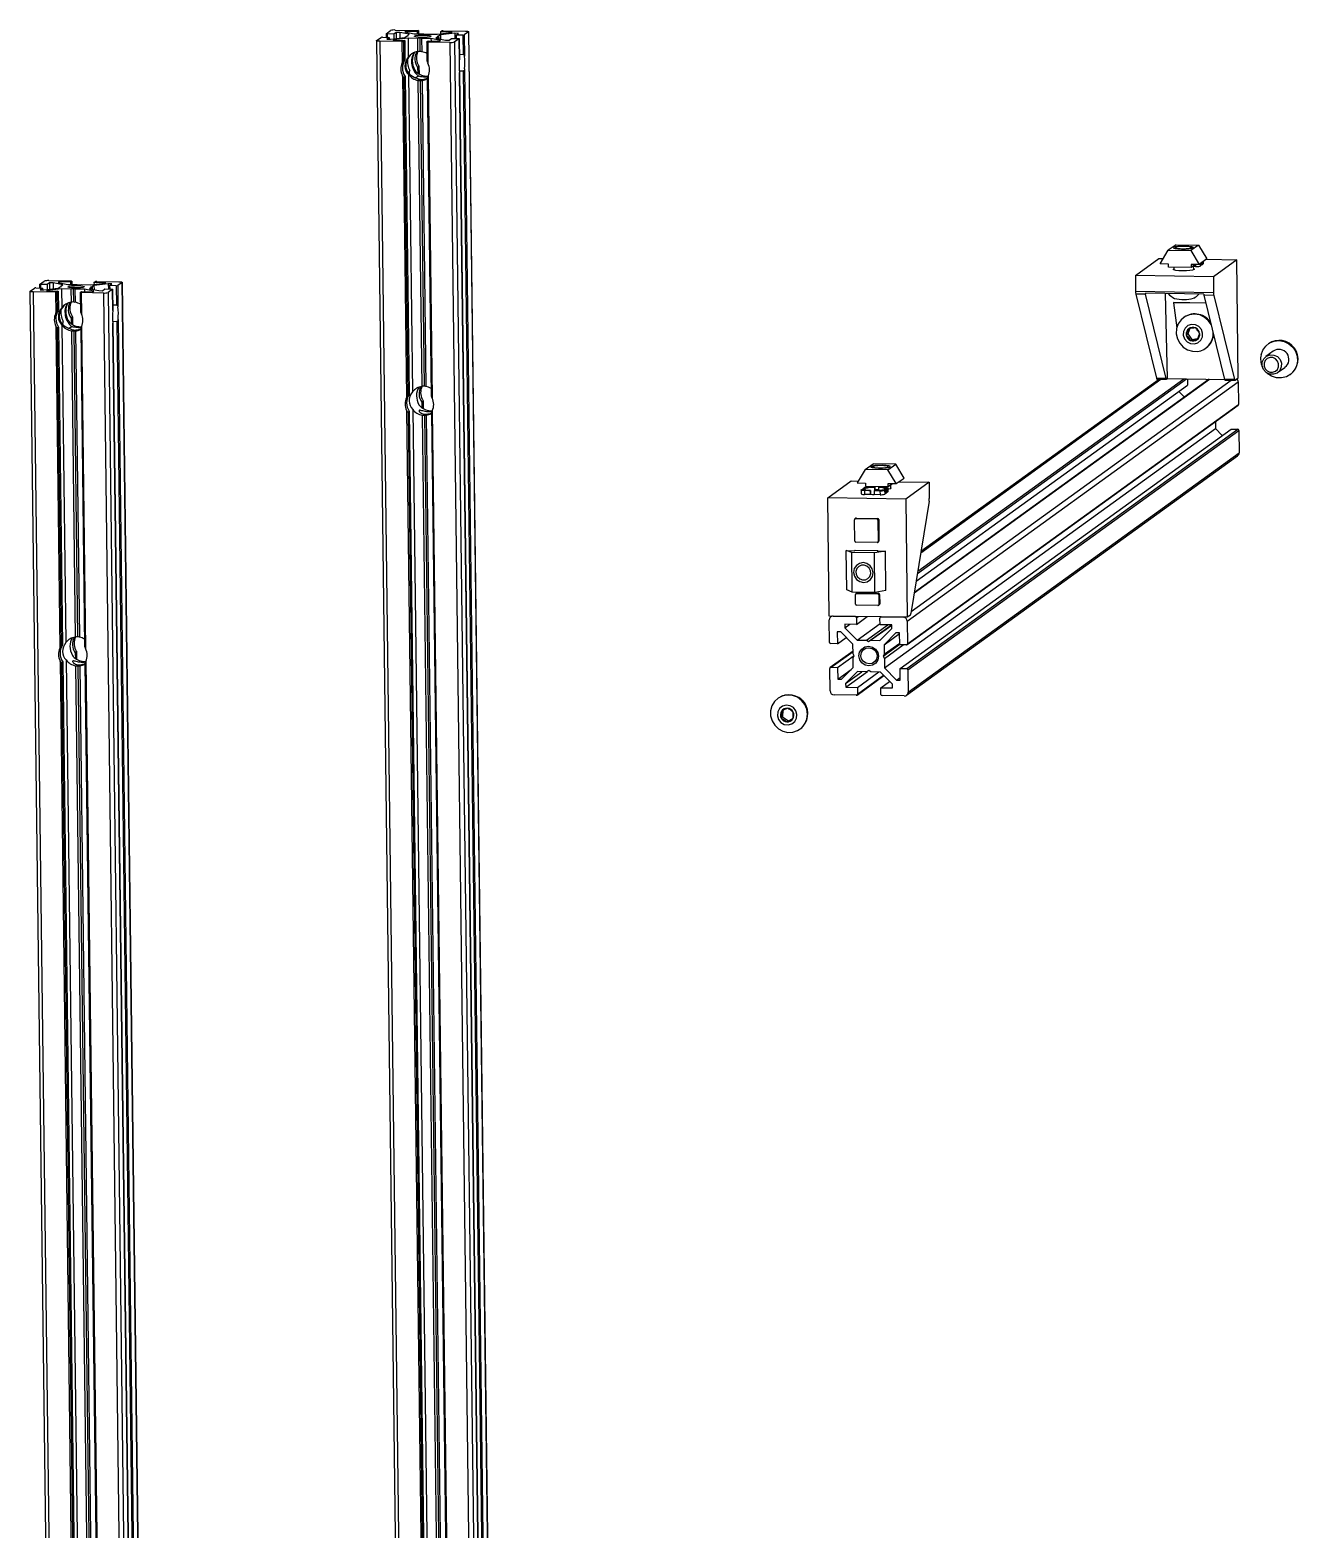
# Model space of a CAD drawing. Header units: millimetres. Extents: x 0 to 279, y 0 to 216.
# Drawn here: x 171.64 to 203.51, y 128.06 to 165.73 of the extents above; entities that cross this region are included whole.
import ezdxf

# ---------------------------------------------------------------- set-up
doc = ezdxf.new("R2010")
doc.units = ezdxf.units.MM

msp = doc.modelspace()

# ---------------------------------------------------------------- linework, layer by layer
at = {"color": 7, "linetype": 'Continuous', "lineweight": 25}
for p, q in [((180.35, 165.456), (181.047, 109.829)), ((180.352, 165.459), (180.463, 165.54)), ((180.989, 165.434), (180.43, 165.443)), ((180.43, 165.443), (181.127, 109.816)), ((180.499, 165.543), (180.665, 165.541)), ((180.592, 165.633), (180.704, 165.714)), ((180.592, 165.632), (180.593, 165.542)), ((180.665, 165.541), (180.607, 165.498)), ((180.607, 165.498), (180.699, 165.497)), ((180.783, 165.626), (180.616, 165.628)), ((180.665, 165.541), (180.666, 165.497)), ((180.699, 165.497), (181.059, 165.535)), ((180.782, 165.48), (180.764, 165.467)), ((180.764, 165.467), (181.058, 165.462)), ((181.142, 165.519), (180.782, 165.48)), ((180.782, 165.48), (180.782, 165.467)), ((180.841, 165.668), (180.783, 165.626)), ((180.783, 165.626), (180.784, 165.506)), ((180.822, 165.726), (181.381, 165.717)), ((180.934, 165.667), (180.841, 165.668)), ((180.841, 165.668), (180.843, 165.512)), ((181.174, 165.619), (180.934, 165.667)), ((180.934, 165.667), (180.935, 165.522)), ((180.989, 165.434), (180.996, 164.902)), ((181.058, 165.462), (181.024, 165.438)), ((181.024, 165.438), (181.03, 164.955)), ((181.077, 165.693), (181.058, 165.68)), ((181.058, 165.68), (181.299, 165.632)), ((181.058, 165.462), (181.064, 164.979)), ((181.059, 165.535), (181.106, 165.57)), ((181.371, 165.689), (181.077, 165.693)), ((181.077, 165.693), (181.077, 165.676)), ((181.106, 165.57), (181.146, 165.576)), ((181.126, 165.584), (181.174, 165.619)), ((181.146, 165.576), (181.126, 165.584)), ((181.126, 165.584), (181.127, 165.573)), ((181.379, 165.515), (181.142, 165.519)), ((181.142, 165.519), (181.148, 165.044)), ((181.299, 165.632), (181.536, 165.628)), ((181.404, 165.713), (181.371, 165.689)), ((181.371, 165.689), (181.372, 165.631)), ((181.436, 165.518), (181.379, 165.515)), ((181.379, 165.515), (181.383, 165.182)), ((181.406, 165.63), (181.405, 165.713)), ((181.481, 165.513), (181.436, 165.518)), ((181.436, 165.518), (181.44, 165.189)), ((181.718, 165.509), (181.481, 165.513)), ((181.481, 165.513), (181.485, 165.18)), ((181.536, 165.628), (181.581, 165.623)), ((181.581, 165.623), (181.638, 165.626)), ((181.612, 165.428), (181.618, 164.944)), ((181.613, 165.429), (181.646, 165.453)), ((182.195, 165.415), (181.636, 165.424)), ((181.636, 165.424), (181.643, 164.891)), ((181.638, 165.626), (181.875, 165.623)), ((181.646, 165.453), (181.94, 165.448)), ((181.959, 165.461), (181.718, 165.509)), ((181.718, 165.509), (181.719, 165.452)), ((181.891, 165.557), (181.843, 165.523)), ((181.843, 165.523), (182.083, 165.475)), ((181.911, 165.572), (181.871, 165.565)), ((181.871, 165.565), (181.891, 165.557)), ((181.875, 165.623), (182.235, 165.661)), ((181.891, 165.557), (181.891, 165.513)), ((181.958, 165.606), (181.911, 165.572)), ((181.911, 165.572), (181.912, 165.509)), ((181.94, 165.448), (181.959, 165.461)), ((182.318, 165.644), (181.958, 165.606)), ((181.958, 165.606), (181.96, 165.499)), ((181.959, 165.679), (181.992, 165.703)), ((182.253, 165.674), (181.959, 165.679)), ((181.959, 165.679), (181.96, 165.632)), ((182.028, 165.707), (182.587, 165.698)), ((182.083, 165.475), (182.175, 165.473)), ((182.175, 165.473), (182.234, 165.516)), ((182.195, 165.415), (182.892, 109.788)), ((182.234, 165.516), (182.401, 165.513)), ((182.235, 165.661), (182.253, 165.674)), ((182.424, 165.508), (182.313, 165.428)), ((182.313, 165.428), (183.01, 109.8)), ((182.41, 165.643), (182.318, 165.644)), ((182.318, 165.644), (182.32, 165.514)), ((182.352, 165.6), (182.41, 165.643)), ((182.518, 165.598), (182.352, 165.6)), ((182.352, 165.6), (182.353, 165.514)), ((182.424, 165.508), (182.431, 164.975)), ((182.432, 164.987), (182.425, 165.509)), ((182.518, 165.598), (182.524, 165.115)), ((182.665, 165.682), (182.554, 165.602)), ((182.554, 165.602), (182.56, 165.069)), ((182.665, 165.682), (183.362, 110.055)), ((183.364, 110.058), (182.667, 165.685)), ((181.31, 165.164), (181.304, 165.157)), ((182.43, 165.117), (182.524, 165.115)), ((181.03, 164.955), (181.064, 164.979)), ((181.415, 164.81), (181.382, 164.786)), ((181.382, 164.786), (181.384, 164.646)), ((181.418, 164.623), (181.416, 164.812)), ((182.431, 164.975), (182.431, 164.987)), ((182.53, 164.695), (182.431, 164.696)), ((182.435, 164.655), (183.02, 117.959)), ((182.435, 164.646), (182.435, 164.655)), ((183.02, 117.971), (182.436, 164.646)), ((182.53, 164.695), (183.113, 118.099)), ((182.564, 164.749), (183.149, 118.053)), ((181, 164.581), (181.101, 156.488)), ((181.069, 164.559), (181.036, 164.535)), ((181.036, 164.535), (181.136, 156.542)), ((181.069, 164.559), (181.169, 156.566)), ((181.153, 164.607), (181.253, 156.631)), ((181.392, 164.462), (181.489, 156.769)), ((181.449, 164.462), (181.546, 156.776)), ((181.494, 164.46), (181.591, 156.767)), ((181.623, 164.526), (181.724, 156.531)), ((181.647, 164.571), (181.748, 156.478)), ((200.046, 159.848), (200.247, 160.191)), ((200.443, 160.332), (200.247, 160.191)), ((200.247, 160.191), (200.816, 160.182)), ((200.442, 160.259), (200.419, 160.235)), ((200.443, 160.332), (201.012, 160.323)), ((201.012, 160.323), (200.816, 160.182)), ((200.816, 160.182), (201.026, 159.832)), ((200.841, 160.241), (200.818, 160.263)), ((201.012, 160.323), (201.222, 159.974)), ((199.421, 159.559), (200.008, 159.983)), ((200.008, 159.983), (200.124, 159.981)), ((200.252, 159.844), (200.046, 159.848)), ((200.253, 159.765), (200.252, 159.844)), ((200.822, 159.756), (200.253, 159.765)), ((200.386, 159.763), (200.387, 159.697)), ((201.026, 159.832), (200.821, 159.835)), ((200.821, 159.835), (200.822, 159.756)), ((200.929, 159.834), (200.822, 159.756)), ((200.887, 159.703), (200.885, 159.802)), ((200.93, 159.78), (200.886, 159.781)), ((201.222, 159.974), (201.026, 159.832)), ((201.077, 159.814), (201.048, 159.793)), ((201.077, 159.868), (201.077, 159.814)), ((201.097, 159.828), (201.077, 159.829)), ((201.096, 159.883), (201.097, 159.828)), ((201.126, 159.849), (201.097, 159.828)), ((201.128, 159.852), (201.128, 159.905)), ((201.209, 159.964), (201.969, 159.952)), ((201.969, 159.952), (201.382, 159.527)), ((202.007, 156.982), (201.969, 159.952)), ((171.883, 159.335), (171.994, 159.416)), ((172.132, 159.37), (172.073, 159.328)), ((172.112, 159.429), (172.671, 159.42)), ((172.224, 159.369), (172.132, 159.37)), ((172.132, 159.37), (172.134, 159.215)), ((172.464, 159.321), (172.224, 159.369)), ((172.224, 159.369), (172.226, 159.224)), ((172.367, 159.396), (172.349, 159.382)), ((172.349, 159.382), (172.589, 159.334)), ((172.661, 159.391), (172.367, 159.396)), ((172.367, 159.396), (172.367, 159.379)), ((172.694, 159.415), (172.661, 159.391)), ((172.661, 159.391), (172.662, 159.333)), ((172.696, 159.332), (172.695, 159.416)), ((173.165, 159.325), (173.525, 159.363)), ((173.249, 159.381), (173.283, 159.405)), ((173.544, 159.377), (173.249, 159.381)), ((173.249, 159.381), (173.25, 159.334)), ((173.318, 159.409), (173.877, 159.4)), ((173.525, 159.363), (173.544, 159.377)), ((173.955, 159.385), (173.844, 159.304)), ((173.955, 159.385), (174.652, 103.757)), ((174.654, 103.76), (173.957, 159.387)), ((201.382, 159.527), (199.421, 159.559)), ((199.421, 159.559), (199.426, 159.154)), ((201.382, 159.527), (201.387, 159.123)), ((171.64, 159.158), (172.337, 103.531)), ((171.642, 159.161), (171.754, 159.242)), ((172.279, 159.137), (171.72, 159.146)), ((171.72, 159.146), (172.417, 103.518)), ((171.789, 159.246), (171.956, 159.243)), ((171.882, 159.335), (171.883, 159.244)), ((171.956, 159.243), (171.897, 159.201)), ((171.897, 159.201), (171.989, 159.199)), ((172.073, 159.328), (171.906, 159.331)), ((171.956, 159.243), (171.956, 159.2)), ((171.989, 159.199), (172.349, 159.238)), ((172.072, 159.182), (172.054, 159.169)), ((172.054, 159.169), (172.348, 159.164)), ((172.432, 159.221), (172.072, 159.182)), ((172.072, 159.182), (172.072, 159.169)), ((172.073, 159.328), (172.074, 159.208)), ((172.279, 159.137), (172.286, 158.604)), ((172.348, 159.164), (172.315, 159.14)), ((172.315, 159.14), (172.321, 158.658)), ((172.348, 159.164), (172.354, 158.682)), ((172.349, 159.238), (172.396, 159.272)), ((172.396, 159.272), (172.436, 159.279)), ((172.417, 159.287), (172.464, 159.321)), ((172.436, 159.279), (172.417, 159.287)), ((172.417, 159.287), (172.417, 159.275)), ((172.669, 159.217), (172.432, 159.221)), ((172.432, 159.221), (172.438, 158.746)), ((172.589, 159.334), (172.826, 159.33)), ((172.726, 159.221), (172.669, 159.217)), ((172.669, 159.217), (172.674, 158.884)), ((172.771, 159.215), (172.726, 159.221)), ((172.726, 159.221), (172.73, 158.891)), ((173.009, 159.212), (172.771, 159.215)), ((172.771, 159.215), (172.776, 158.883)), ((172.826, 159.33), (172.871, 159.325)), ((172.871, 159.325), (172.928, 159.329)), ((172.902, 159.13), (172.908, 158.646)), ((172.903, 159.131), (172.936, 159.155)), ((173.485, 159.117), (172.927, 159.126)), ((172.927, 159.126), (172.933, 158.593)), ((172.928, 159.329), (173.165, 159.325)), ((172.936, 159.155), (173.23, 159.15)), ((173.249, 159.164), (173.009, 159.212)), ((173.009, 159.212), (173.009, 159.154)), ((173.181, 159.259), (173.133, 159.225)), ((173.133, 159.225), (173.374, 159.177)), ((173.201, 159.274), (173.162, 159.267)), ((173.162, 159.267), (173.181, 159.259)), ((173.181, 159.259), (173.181, 159.215)), ((173.248, 159.308), (173.201, 159.274)), ((173.201, 159.274), (173.202, 159.211)), ((173.23, 159.15), (173.249, 159.164)), ((173.608, 159.347), (173.248, 159.308)), ((173.248, 159.308), (173.25, 159.202)), ((173.374, 159.177), (173.466, 159.175)), ((173.466, 159.175), (173.524, 159.218)), ((173.485, 159.117), (174.182, 103.49)), ((173.524, 159.218), (173.691, 159.215)), ((173.715, 159.21), (173.603, 159.13)), ((173.603, 159.13), (174.3, 103.502)), ((173.701, 159.345), (173.608, 159.347)), ((173.608, 159.347), (173.61, 159.216)), ((173.642, 159.303), (173.701, 159.345)), ((173.809, 159.3), (173.642, 159.303)), ((173.642, 159.303), (173.643, 159.216)), ((173.722, 158.689), (173.715, 159.211)), ((173.715, 159.21), (173.721, 158.678)), ((173.809, 159.3), (173.815, 158.817)), ((173.844, 159.304), (173.851, 158.771)), ((201.387, 159.123), (199.426, 159.154)), ((199.678, 159.084), (199.433, 159.088)), ((199.433, 159.088), (199.951, 156.975)), ((201.144, 159.087), (199.674, 159.11)), ((200.196, 156.971), (199.678, 159.084)), ((200.229, 156.965), (200.179, 159.102)), ((201.394, 159.057), (201.149, 159.061)), ((201.667, 156.947), (201.149, 159.061)), ((201.394, 159.057), (201.912, 156.943)), ((172.321, 158.658), (172.354, 158.682)), ((172.6, 158.867), (172.595, 158.86)), ((173.72, 158.819), (173.815, 158.817)), ((173.721, 158.678), (173.721, 158.689)), ((200.388, 158.877), (200.382, 158.873)), ((201.198, 158.86), (200.382, 158.873)), ((200.382, 158.873), (200.464, 158.245)), ((201.197, 158.864), (200.388, 158.877)), ((172.29, 158.284), (172.391, 150.19)), ((172.359, 158.261), (172.326, 158.237)), ((172.326, 158.237), (172.426, 150.244)), ((172.359, 158.261), (172.459, 150.268)), ((172.444, 158.31), (172.543, 150.333)), ((172.706, 158.512), (172.672, 158.488)), ((172.672, 158.488), (172.674, 158.348)), ((172.709, 158.325), (172.706, 158.514)), ((172.914, 158.228), (173.014, 150.233)), ((172.937, 158.273), (173.039, 150.18)), ((173.82, 158.397), (173.721, 158.399)), ((173.725, 158.358), (174.31, 111.662)), ((173.725, 158.348), (173.725, 158.358)), ((174.311, 111.673), (173.726, 158.348)), ((173.82, 158.397), (174.403, 111.801)), ((173.855, 158.451), (174.439, 111.755)), ((200.645, 158.507), (200.637, 158.501)), ((200.793, 158.226), (200.739, 158.091)), ((172.683, 158.164), (172.779, 150.471)), ((172.74, 158.164), (172.836, 150.478)), ((172.785, 158.163), (172.881, 150.469)), ((200.739, 158.091), (200.701, 158.063)), ((200.739, 158.091), (200.844, 157.953)), ((200.844, 157.953), (200.806, 157.926)), ((200.844, 157.953), (200.985, 157.97)), ((201.193, 157.731), (201.201, 157.737)), ((202.888, 157.654), (202.704, 157.521)), ((202.765, 157.842), (202.756, 157.837)), ((202.997, 157.116), (203.181, 157.249)), ((193.69, 150.869), (202.008, 156.883)), ((201.278, 156.948), (193.867, 151.589)), ((193.913, 151.872), (200.734, 156.805)), ((200.03, 156.954), (194.033, 152.618)), ((200.196, 156.971), (199.951, 156.975)), ((199.963, 156.955), (200.208, 156.951)), ((200.229, 156.965), (200.211, 156.952)), ((200.229, 156.965), (201.669, 156.942)), ((200.732, 156.957), (200.734, 156.805)), ((201.912, 156.943), (201.667, 156.947)), ((201.679, 156.927), (201.924, 156.923)), ((201.927, 156.924), (202.007, 156.982)), ((202.008, 156.883), (202.015, 156.319)), ((203.313, 157.067), (203.321, 157.073)), ((181.136, 156.542), (181.169, 156.566)), ((181.521, 156.396), (181.488, 156.372)), ((181.488, 156.372), (181.489, 156.233)), ((181.524, 156.209), (181.521, 156.398)), ((200.512, 156.644), (200.656, 156.499)), ((181.105, 156.168), (181.585, 117.886)), ((181.174, 156.146), (181.141, 156.122)), ((181.141, 156.122), (181.619, 117.939)), ((181.174, 156.146), (181.653, 117.963)), ((181.259, 156.194), (181.737, 118.028)), ((181.498, 156.048), (181.972, 118.166)), ((181.555, 156.048), (182.029, 118.173)), ((181.6, 156.047), (182.074, 118.164)), ((181.729, 156.112), (182.207, 117.928)), ((181.752, 156.158), (182.232, 117.875)), ((193.685, 150.281), (202.003, 156.295)), ((193.697, 150.304), (202.015, 156.319)), ((193.116, 149.696), (201.434, 155.711)), ((193.508, 149.684), (201.827, 155.699)), ((193.675, 149.681), (201.993, 155.696)), ((193.705, 149.651), (202.023, 155.666)), ((201.432, 155.882), (201.434, 155.711)), ((201.434, 155.711), (201.605, 155.538)), ((201.827, 155.699), (201.993, 155.696)), ((202.023, 155.666), (202.03, 155.102)), ((193.672, 149.007), (201.991, 155.022)), ((193.712, 149.087), (202.03, 155.102)), ((192.634, 154.686), (192.432, 154.343)), ((192.634, 154.686), (192.829, 154.827)), ((193.202, 154.677), (192.634, 154.686)), ((192.828, 154.753), (192.805, 154.73)), ((193.398, 154.818), (192.829, 154.827)), ((193.202, 154.677), (193.398, 154.818)), ((193.413, 154.327), (193.202, 154.677)), ((193.228, 154.736), (193.204, 154.758)), ((193.608, 154.468), (193.398, 154.818)), ((193.413, 154.327), (193.608, 154.468)), ((191.69, 153.968), (192.277, 154.393)), ((192.277, 154.393), (192.46, 154.39)), ((192.432, 154.343), (192.638, 154.339)), ((192.53, 154.167), (192.531, 154.068)), ((192.532, 154.17), (192.561, 154.191)), ((192.561, 154.191), (192.6, 154.19)), ((192.581, 154.205), (192.61, 154.226)), ((192.62, 154.204), (192.581, 154.205)), ((192.581, 154.205), (192.581, 154.191)), ((192.6, 154.19), (192.6, 154.19)), ((192.61, 154.154), (192.611, 154.055)), ((192.757, 154.152), (192.61, 154.154)), ((192.62, 154.204), (192.62, 154.176)), ((192.638, 154.339), (192.639, 154.26)), ((192.639, 154.26), (193.208, 154.251)), ((192.728, 154.239), (192.875, 154.236)), ((192.765, 154.157), (192.757, 154.152)), ((192.757, 154.152), (192.758, 154.053)), ((192.765, 154.157), (192.766, 154.058)), ((192.772, 154.258), (192.772, 154.238)), ((192.855, 154.15), (192.863, 154.156)), ((193.002, 154.148), (192.855, 154.15)), ((192.855, 154.15), (192.857, 154.051)), ((192.875, 154.236), (192.867, 154.231)), ((192.867, 154.231), (192.868, 154.156)), ((192.875, 154.236), (192.876, 154.156)), ((192.965, 154.229), (192.973, 154.235)), ((192.965, 154.229), (192.966, 154.16)), ((192.973, 154.235), (193.12, 154.233)), ((193.002, 154.148), (193.004, 154.049)), ((193.11, 154.182), (193.149, 154.181)), ((193.149, 154.181), (193.12, 154.16)), ((193.12, 154.16), (193.121, 154.061)), ((193.151, 154.082), (193.121, 154.061)), ((193.13, 154.196), (193.13, 154.182)), ((193.169, 154.196), (193.13, 154.196)), ((193.149, 154.181), (193.151, 154.082)), ((193.17, 154.097), (193.15, 154.097)), ((193.198, 154.217), (193.169, 154.196)), ((193.169, 154.196), (193.17, 154.097)), ((193.2, 154.118), (193.17, 154.097)), ((193.198, 154.217), (193.2, 154.118)), ((193.201, 154.121), (193.2, 154.22)), ((193.207, 154.33), (193.413, 154.327)), ((193.208, 154.251), (193.207, 154.33)), ((193.208, 154.251), (193.315, 154.328)), ((193.273, 154.198), (193.272, 154.297)), ((193.478, 154.374), (194.238, 154.362)), ((194.238, 154.362), (193.651, 153.937)), ((194.238, 154.362), (194.243, 153.957)), ((193.651, 153.937), (191.69, 153.968)), ((191.727, 150.999), (191.69, 153.968)), ((192.758, 154.053), (192.611, 154.055)), ((192.766, 154.058), (192.758, 154.053)), ((193.004, 154.049), (192.857, 154.051)), ((193.651, 153.937), (193.688, 150.968)), ((194.238, 153.883), (193.782, 151.064)), ((192.37, 152.884), (192.363, 153.419)), ((192.395, 153.457), (192.375, 153.443)), ((192.392, 153.448), (192.412, 153.462)), ((192.392, 153.448), (192.922, 153.439)), ((192.412, 153.462), (192.941, 153.454)), ((192.922, 153.439), (192.941, 153.454)), ((192.952, 153.409), (192.971, 153.423)), ((192.952, 153.409), (192.958, 152.875)), ((192.971, 153.423), (192.978, 152.889)), ((192.295, 152.593), (192.157, 152.646)), ((192.157, 152.646), (192.363, 152.642)), ((192.17, 151.656), (192.157, 152.646)), ((192.863, 152.584), (192.295, 152.593)), ((192.307, 151.603), (192.295, 152.593)), ((192.363, 152.642), (192.379, 152.654)), ((192.379, 152.654), (192.947, 152.644)), ((192.929, 152.846), (192.4, 152.854)), ((193.138, 152.63), (192.863, 152.584)), ((192.876, 151.594), (192.863, 152.584)), ((192.947, 152.644), (192.932, 152.633)), ((192.932, 152.633), (193.138, 152.63)), ((192.947, 152.851), (192.966, 152.865)), ((192.948, 152.633), (192.947, 152.644)), ((192.958, 152.875), (192.978, 152.889)), ((193.15, 151.64), (193.138, 152.63)), ((192.307, 151.603), (192.17, 151.656)), ((192.876, 151.594), (192.307, 151.603)), ((192.39, 151.301), (192.387, 151.538)), ((192.418, 151.576), (192.399, 151.562)), ((192.416, 151.567), (192.435, 151.581)), ((192.416, 151.567), (192.945, 151.559)), ((192.435, 151.581), (192.965, 151.573)), ((193.15, 151.64), (192.876, 151.594)), ((192.945, 151.559), (192.965, 151.573)), ((192.975, 151.529), (192.995, 151.543)), ((192.975, 151.529), (192.978, 151.291)), ((192.995, 151.543), (192.998, 151.305)), ((192.949, 151.262), (192.42, 151.27)), ((192.966, 151.267), (192.986, 151.281)), ((192.978, 151.291), (192.998, 151.305)), ((193.688, 150.968), (191.727, 150.999)), ((191.735, 150.336), (191.728, 150.9)), ((191.793, 150.998), (191.768, 150.98)), ((191.825, 150.997), (192.384, 150.989)), ((192.416, 150.79), (192.122, 150.795)), ((192.122, 150.795), (192.123, 150.702)), ((192.123, 150.702), (192.249, 150.793)), ((192.123, 150.702), (192.427, 150.394)), ((192.414, 150.958), (192.416, 150.79)), ((192.416, 150.79), (192.684, 150.984)), ((192.427, 150.394), (193.004, 150.811)), ((192.664, 150.39), (193.2, 150.778)), ((192.715, 150.36), (193.291, 150.776)), ((192.766, 150.389), (193.299, 150.774)), ((193.004, 150.781), (193.002, 150.949)), ((193.299, 150.776), (193.004, 150.781)), ((193.022, 150.978), (193.014, 150.973)), ((193.031, 150.978), (193.59, 150.969)), ((193.3, 150.683), (193.299, 150.776)), ((193.768, 151.025), (193.688, 150.968)), ((193.69, 150.869), (193.697, 150.304)), ((192.02, 150.599), (191.928, 150.6)), ((191.928, 150.6), (191.932, 150.303)), ((191.932, 150.303), (192.154, 150.463)), ((192.324, 150.291), (192.02, 150.599)), ((192.427, 150.394), (192.664, 150.39)), ((192.664, 150.39), (192.715, 150.36)), ((192.715, 150.36), (192.766, 150.389)), ((192.766, 150.389), (193.003, 150.385)), ((193.003, 150.385), (193.3, 150.683)), ((193.405, 150.576), (193.109, 150.278)), ((193.109, 150.278), (193.497, 150.559)), ((193.112, 150.039), (193.5, 150.32)), ((193.497, 150.575), (193.405, 150.576)), ((193.501, 150.278), (193.497, 150.575)), ((172.426, 150.244), (172.459, 150.268)), ((172.811, 150.099), (172.778, 150.074)), ((172.778, 150.074), (172.78, 149.935)), ((172.814, 149.912), (172.812, 150.1)), ((192.326, 150.119), (191.755, 149.706)), ((191.932, 150.303), (191.765, 150.306)), ((191.939, 149.709), (192.352, 150.008)), ((192.327, 150.051), (192.324, 150.291)), ((192.357, 149.999), (192.327, 150.051)), ((192.328, 149.948), (192.357, 149.999)), ((192.331, 149.709), (192.328, 149.948)), ((193.083, 149.988), (193.501, 150.29)), ((193.112, 150.039), (193.083, 149.988)), ((193.083, 149.988), (193.113, 149.936)), ((193.109, 150.278), (193.112, 150.039)), ((193.113, 149.936), (193.584, 150.277)), ((193.113, 149.936), (193.116, 149.696)), ((193.668, 150.275), (193.501, 150.278)), ((172.395, 149.87), (172.875, 111.588)), ((172.465, 149.848), (172.431, 149.824)), ((172.431, 149.824), (172.91, 111.642)), ((172.465, 149.848), (172.943, 111.666)), ((172.549, 149.896), (173.027, 111.73)), ((172.788, 149.751), (173.262, 111.868)), ((172.845, 149.751), (173.319, 111.875)), ((172.89, 149.749), (173.364, 111.867)), ((173.019, 149.815), (173.497, 111.63)), ((173.043, 149.86), (173.522, 111.577)), ((191.751, 149.118), (191.744, 149.683)), ((191.773, 149.712), (191.939, 149.709)), ((191.939, 149.709), (191.943, 149.412)), ((191.943, 149.412), (192.276, 149.653)), ((192.035, 149.411), (192.331, 149.709)), ((192.437, 149.602), (192.14, 149.304)), ((192.14, 149.304), (192.55, 149.6)), ((192.142, 149.211), (192.689, 149.607)), ((192.436, 149.206), (192.971, 149.594)), ((192.674, 149.598), (192.437, 149.602)), ((192.725, 149.627), (192.674, 149.598)), ((192.776, 149.597), (192.725, 149.627)), ((193.013, 149.593), (192.776, 149.597)), ((193.317, 149.285), (193.013, 149.593)), ((193.116, 149.696), (193.42, 149.389)), ((193.512, 149.387), (193.508, 149.684)), ((193.508, 149.684), (193.675, 149.681)), ((193.705, 149.651), (193.712, 149.087)), ((191.943, 149.412), (192.035, 149.411)), ((192.14, 149.304), (192.142, 149.211)), ((192.142, 149.211), (192.436, 149.206)), ((192.426, 149.014), (193.102, 149.503)), ((192.436, 149.206), (192.438, 149.038)), ((193.024, 149.197), (193.246, 149.357)), ((193.026, 149.029), (193.024, 149.197)), ((193.024, 149.197), (193.318, 149.192)), ((193.318, 149.192), (193.317, 149.285)), ((193.42, 149.389), (193.511, 149.455)), ((193.42, 149.389), (193.512, 149.387)), ((190.445, 148.935), (190.437, 148.929)), ((192.409, 149.009), (191.85, 149.018)), ((193.615, 148.99), (193.056, 148.999)), ((190.557, 148.463), (190.52, 148.435)), ((190.564, 148.634), (190.557, 148.463)), ((190.557, 148.463), (190.701, 148.367)), ((190.701, 148.367), (190.663, 148.34)), ((190.701, 148.367), (190.814, 148.424)), ((190.994, 148.159), (191.002, 148.165))]:
    msp.add_line(p, q, dxfattribs=at)
at = {"color": 8, "linetype": 'Continuous', "lineweight": 25}
for p, q in [((180.616, 165.628), (180.617, 165.542)), ((181.404, 165.713), (181.405, 165.63)), ((181.415, 164.81), (181.418, 164.623)), ((200.93, 159.834), (200.93, 159.78)), ((201.047, 159.847), (201.048, 159.793)), ((201.126, 159.904), (201.126, 159.849)), ((172.694, 159.415), (172.695, 159.332)), ((171.906, 159.331), (171.907, 159.244)), ((172.706, 158.512), (172.708, 158.325)), ((193.79, 151.113), (201.827, 156.925)), ((193.865, 151.581), (201.288, 156.948)), ((193.944, 152.065), (200.71, 156.957)), ((193.953, 152.123), (200.64, 156.958)), ((194.029, 152.591), (200.062, 156.953)), ((181.521, 156.396), (181.523, 156.21)), ((192.414, 150.958), (192.454, 150.987)), ((172.811, 150.099), (172.813, 149.912)), ((191.773, 149.712), (192.326, 150.112)), ((192.438, 149.038), (193.093, 149.512))]:
    msp.add_line(p, q, dxfattribs=at)
at = {"color": 7, "linetype": 'Continuous', "lineweight": 25, "flags": 128}
for points in [[(180.43, 165.443), (180.411, 165.444), (180.394, 165.445), (180.379, 165.447), (180.367, 165.449), (180.357, 165.451), (180.352, 165.453), (180.35, 165.456), (180.352, 165.459)], [(180.616, 165.628), (180.61, 165.629), (180.605, 165.629), (180.601, 165.629), (180.597, 165.63), (180.594, 165.631), (180.592, 165.631), (180.592, 165.632), (180.592, 165.633)], [(181.549, 165.6), (181.623, 165.596), (181.68, 165.589), (181.711, 165.579), (181.711, 165.567), (181.68, 165.556), (181.623, 165.548), (181.549, 165.542), (181.468, 165.541), (181.393, 165.545), (181.337, 165.552), (181.306, 165.562), (181.306, 165.574), (181.337, 165.585), (181.394, 165.594), (181.468, 165.599), (181.549, 165.6)], [(181.381, 165.717), (181.386, 165.717), (181.391, 165.717), (181.396, 165.716), (181.4, 165.716), (181.402, 165.715), (181.404, 165.714), (181.405, 165.713), (181.404, 165.713)], [(181.636, 165.424), (181.631, 165.424), (181.625, 165.424), (181.621, 165.425), (181.617, 165.425), (181.614, 165.426), (181.613, 165.427), (181.612, 165.428), (181.613, 165.429)], [(182.401, 165.513), (182.407, 165.513), (182.412, 165.512), (182.416, 165.512), (182.42, 165.511), (182.423, 165.511), (182.424, 165.51), (182.425, 165.509), (182.424, 165.508)], [(182.587, 165.698), (182.605, 165.697), (182.623, 165.696), (182.638, 165.695), (182.65, 165.693), (182.66, 165.69), (182.665, 165.688), (182.667, 165.685), (182.665, 165.682)], [(200.679, 160.292), (200.581, 160.291), (200.491, 160.285), (200.422, 160.274), (200.385, 160.261), (200.384, 160.247), (200.422, 160.235), (200.491, 160.226), (200.581, 160.222), (200.678, 160.223), (200.768, 160.229), (200.837, 160.24), (200.875, 160.253), (200.875, 160.267), (200.838, 160.279), (200.769, 160.288), (200.679, 160.292)], [(200.621, 160.23), (200.695, 160.233), (200.758, 160.239), (200.802, 160.248), (200.819, 160.258), (200.808, 160.268), (200.77, 160.277), (200.71, 160.282), (200.638, 160.284), (200.565, 160.282), (200.501, 160.275), (200.457, 160.266), (200.44, 160.256), (200.451, 160.246), (200.49, 160.237), (200.549, 160.232), (200.621, 160.23)], [(200.886, 159.728), (200.898, 159.722), (200.896, 159.708)], [(201.128, 159.852), (201.128, 159.852), (201.126, 159.849)], [(172.671, 159.42), (172.676, 159.419), (172.682, 159.419), (172.686, 159.419), (172.69, 159.418), (172.693, 159.417), (172.694, 159.417), (172.695, 159.416), (172.694, 159.415)], [(173.877, 159.4), (173.896, 159.4), (173.913, 159.399), (173.928, 159.397), (173.941, 159.395), (173.95, 159.393), (173.955, 159.39), (173.957, 159.387), (173.955, 159.385)], [(200.896, 159.708), (200.86, 159.695), (200.794, 159.684), (200.706, 159.677), (200.609, 159.675), (200.515, 159.678), (200.438, 159.685), (200.388, 159.696), (200.372, 159.71), (200.386, 159.722)], [(171.72, 159.146), (171.702, 159.146), (171.684, 159.147), (171.669, 159.149), (171.657, 159.151), (171.648, 159.153), (171.642, 159.156), (171.64, 159.158), (171.642, 159.161)], [(171.906, 159.331), (171.901, 159.331), (171.895, 159.331), (171.891, 159.332), (171.887, 159.332), (171.884, 159.333), (171.883, 159.334), (171.882, 159.335), (171.883, 159.335)], [(172.839, 159.302), (172.914, 159.299), (172.971, 159.291), (173.001, 159.281), (173.001, 159.27), (172.97, 159.259), (172.913, 159.25), (172.839, 159.245), (172.758, 159.244), (172.684, 159.247), (172.627, 159.255), (172.596, 159.265), (172.596, 159.276), (172.627, 159.287), (172.684, 159.296), (172.758, 159.301), (172.839, 159.302)], [(172.927, 159.126), (172.921, 159.126), (172.916, 159.127), (172.911, 159.127), (172.907, 159.128), (172.905, 159.128), (172.903, 159.129), (172.902, 159.13), (172.903, 159.131)], [(173.691, 159.215), (173.697, 159.215), (173.702, 159.215), (173.706, 159.214), (173.71, 159.214), (173.713, 159.213), (173.715, 159.212), (173.715, 159.211), (173.715, 159.21)], [(201.332, 158.313), (201.327, 158.323), (201.253, 158.43), (201.154, 158.513), (201.038, 158.566), (200.912, 158.586), (200.786, 158.572), (200.67, 158.523), (200.572, 158.445), (200.5, 158.342), (200.458, 158.222), (200.45, 158.094), (200.477, 157.968), (200.536, 157.853), (200.623, 157.758), (200.732, 157.689), (200.855, 157.652), (200.982, 157.649), (200.982, 157.649)], [(200.904, 157.837), (200.994, 157.867), (201.066, 157.929), (201.107, 158.015), (201.112, 158.112), (201.08, 158.203), (201.016, 158.277), (200.93, 158.321), (200.834, 158.329), (200.744, 158.299), (200.673, 158.237), (200.632, 158.151), (200.627, 158.055), (200.658, 157.963), (200.722, 157.889), (200.809, 157.845), (200.904, 157.837)], [(202.58, 157.565), (202.623, 157.684), (202.697, 157.785), (202.796, 157.862), (202.913, 157.909), (203.039, 157.922), (203.164, 157.899), (203.28, 157.844), (203.378, 157.76), (203.45, 157.652), (203.492, 157.53), (203.499, 157.402), (203.472, 157.278), (203.413, 157.166), (203.326, 157.076), (203.217, 157.014), (203.094, 156.984), (202.967, 156.989), (202.845, 157.028), (202.738, 157.098), (202.724, 157.111)], [(202.903, 157.559), (202.991, 157.518), (203.057, 157.447), (203.092, 157.356), (203.09, 157.259), (203.052, 157.172), (202.983, 157.107), (202.894, 157.074), (202.799, 157.078), (202.711, 157.119), (202.645, 157.191), (202.61, 157.282), (202.611, 157.378), (202.649, 157.465), (202.718, 157.531), (202.807, 157.563), (202.903, 157.559)], [(202.879, 157.493), (202.806, 157.496), (202.738, 157.471), (202.686, 157.422), (202.657, 157.355), (202.656, 157.282), (202.682, 157.213), (202.733, 157.159), (202.8, 157.128), (202.872, 157.124), (202.94, 157.149), (202.992, 157.199), (203.021, 157.265), (203.022, 157.338), (202.996, 157.407), (202.945, 157.462), (202.879, 157.493)], [(199.951, 156.975), (199.953, 156.969), (199.954, 156.965), (199.956, 156.961), (199.958, 156.958), (199.96, 156.956), (199.962, 156.955), (199.963, 156.955)], [(200.211, 156.952), (200.209, 156.951), (200.207, 156.951), (200.205, 156.952), (200.203, 156.954), (200.201, 156.957), (200.199, 156.961), (200.198, 156.965), (200.196, 156.971)], [(201.679, 156.927), (201.678, 156.927), (201.676, 156.929), (201.674, 156.93), (201.672, 156.933), (201.67, 156.937), (201.669, 156.942), (201.667, 156.947)], [(201.912, 156.943), (201.914, 156.938), (201.916, 156.933), (201.917, 156.929), (201.919, 156.927), (201.921, 156.925), (201.923, 156.924), (201.925, 156.924), (201.927, 156.924)], [(192.967, 154.717), (193.065, 154.718), (193.155, 154.724), (193.224, 154.735), (193.261, 154.748), (193.261, 154.762), (193.224, 154.774), (193.155, 154.783), (193.065, 154.787), (192.967, 154.786), (192.877, 154.78), (192.808, 154.769), (192.771, 154.756), (192.771, 154.742), (192.808, 154.73), (192.877, 154.721), (192.967, 154.717)], [(193.024, 154.779), (192.951, 154.776), (192.888, 154.77), (192.844, 154.761), (192.826, 154.751), (192.837, 154.74), (192.876, 154.732), (192.936, 154.726), (193.008, 154.725), (193.081, 154.727), (193.144, 154.734), (193.188, 154.743), (193.206, 154.753), (193.194, 154.763), (193.156, 154.772), (193.096, 154.777), (193.024, 154.779)], [(192.61, 154.154), (192.591, 154.155), (192.574, 154.156), (192.559, 154.157), (192.547, 154.159), (192.537, 154.162), (192.532, 154.164), (192.53, 154.167), (192.532, 154.17)], [(192.966, 154.17), (192.947, 154.171), (192.875, 154.174)], [(193.12, 154.233), (193.139, 154.232), (193.156, 154.231), (193.171, 154.229), (193.183, 154.227), (193.193, 154.225), (193.198, 154.222), (193.2, 154.22), (193.198, 154.217)], [(193.201, 154.121), (193.201, 154.121), (193.2, 154.118)], [(193.273, 154.223), (193.288, 154.21), (193.269, 154.196), (193.216, 154.184), (193.201, 154.182)], [(192.588, 151.846), (192.682, 151.863), (192.761, 151.915), (192.813, 151.995), (192.83, 152.089), (192.81, 152.184), (192.756, 152.265), (192.676, 152.32), (192.582, 152.341), (192.488, 152.323), (192.41, 152.271), (192.357, 152.192), (192.34, 152.097), (192.36, 152.002), (192.414, 151.921), (192.494, 151.866), (192.588, 151.846)], [(192.4, 152.121), (192.406, 152.047), (192.439, 151.981), (192.494, 151.932), (192.563, 151.907), (192.636, 151.911), (192.7, 151.942), (192.748, 151.997), (192.77, 152.066), (192.765, 152.139), (192.732, 152.205), (192.676, 152.255), (192.607, 152.279), (192.535, 152.276), (192.47, 152.244), (192.423, 152.19), (192.4, 152.121)], [(192.475, 149.997), (192.492, 150.092), (192.545, 150.171), (192.623, 150.224), (192.717, 150.241), (192.811, 150.221), (192.891, 150.166), (192.945, 150.085), (192.965, 149.99), (192.948, 149.895), (192.896, 149.816), (192.817, 149.763), (192.723, 149.746), (192.629, 149.766), (192.549, 149.821), (192.495, 149.902), (192.475, 149.997)], [(192.526, 150.003), (192.54, 150.081), (192.583, 150.147), (192.649, 150.19), (192.726, 150.204), (192.804, 150.187), (192.87, 150.142), (192.915, 150.075), (192.931, 149.996), (192.917, 149.918), (192.874, 149.853), (192.808, 149.809), (192.731, 149.795), (192.653, 149.812), (192.587, 149.857), (192.542, 149.924), (192.526, 150.003)], [(190.933, 148.122), (191.036, 148.194), (191.115, 148.292), (191.165, 148.408), (191.181, 148.534), (191.163, 148.662), (191.112, 148.78), (191.031, 148.881), (190.927, 148.957), (190.807, 149.002), (190.68, 149.014), (190.556, 148.99), (190.444, 148.934), (190.352, 148.848), (190.287, 148.74), (190.254, 148.618), (190.255, 148.49), (190.29, 148.366), (190.357, 148.255), (190.45, 148.166), (190.563, 148.104), (190.687, 148.076), (190.814, 148.082), (190.933, 148.122)], [(190.784, 148.289), (190.859, 148.348), (190.904, 148.431), (190.914, 148.527), (190.887, 148.62), (190.826, 148.697), (190.742, 148.745), (190.647, 148.758), (190.555, 148.733), (190.481, 148.674), (190.436, 148.591), (190.426, 148.495), (190.453, 148.402), (190.513, 148.325), (190.598, 148.277), (190.693, 148.264), (190.784, 148.289)]]:
    msp.add_lwpolyline(points, dxfattribs=at)
at = {"color": 7, "linetype": 'Continuous', "lineweight": 25}
for centre, radius, start, end in [((180.491, 165.446), 0.0973, 85.595, 106.6124), ((180.797, 165.403), 0.324, 85.595, 106.6124), ((180.997, 165.531), 0.0973, 265.595, 286.6124), ((182.02, 165.61), 0.0973, 85.595, 106.6124), ((182.22, 165.738), 0.324, 265.595, 286.6124), ((182.526, 165.695), 0.0973, 265.595, 286.6124), ((181.427, 164.838), 0.347, 97.2225, 143.5011), ((181.681, 165), 0.368, 150.9588, 215.6433), ((181.719, 165.029), 0.367, 154.8481, 206.5871), ((181.427, 164.817), 0.368, 59.0695, 80.8529), ((180.852, 164.887), 1.718, 355.3694, 6.0658), ((181.328, 164.746), 0.367, 154.8481, 206.5871), ((181.367, 164.773), 0.367, 145.7452, 215.69), ((180.201, 164.824), 0.991, 348.3911, 353.2284), ((181.609, 164.943), 0.373, 216.6139, 260.7074), ((181.315, 164.727), 0.367, 334.8476, 26.5875), ((184.143, 164.837), 1.718, 175.3695, 186.0657), ((181.453, 164.83), 0.373, 216.6141, 260.7072), ((181.45, 164.806), 0.349, 277.2727, 299.8431), ((200.955, 160.104), 0.324, 265.595, 286.6124), ((172.087, 159.105), 0.324, 85.595, 106.6124), ((173.311, 159.312), 0.0973, 85.595, 106.6124), ((171.781, 159.149), 0.0973, 85.595, 106.6124), ((172.287, 159.234), 0.0973, 265.595, 286.6124), ((173.51, 159.441), 0.324, 265.595, 286.6124), ((173.816, 159.397), 0.0973, 265.595, 286.6124), ((199.74, 159.152), 0.314, 179.6761, 191.7878), ((199.879, 159.131), 0.207, 185.762, 193.0982), ((200.64, 159.456), 0.529, 222.1594, 243.6056), ((200.634, 159.92), 0.965, 256.2561, 285.179), ((200.64, 159.456), 0.529, 297.8296, 316.0021), ((201.35, 159.108), 0.207, 185.762, 193.0982), ((201.701, 159.121), 0.314, 179.6761, 191.7878), ((172.618, 158.448), 0.367, 154.8481, 206.5871), ((172.657, 158.475), 0.367, 145.7452, 215.69), ((172.717, 158.54), 0.347, 97.2225, 143.5011), ((172.971, 158.702), 0.368, 150.9588, 215.6433), ((173.01, 158.731), 0.367, 154.8481, 206.5871), ((172.717, 158.52), 0.368, 59.0695, 80.8529), ((175.433, 158.539), 1.718, 175.3695, 186.0657), ((172.143, 158.59), 1.718, 355.3694, 6.0658), ((172.743, 158.532), 0.373, 216.6141, 260.7072), ((171.492, 158.526), 0.991, 348.3911, 353.2284), ((172.899, 158.645), 0.373, 216.6139, 260.7074), ((172.605, 158.429), 0.367, 334.8476, 26.5875), ((200.914, 158.124), 0.468, 29.1558, 125.1185), ((200.867, 158.088), 0.168, 127.7993, 188.5478), ((200.865, 158.088), 0.167, 66.2194, 127.1275), ((200.861, 158.078), 0.178, 8.1856, 66.5254), ((172.74, 158.509), 0.349, 277.2727, 299.8431), ((200.877, 158.089), 0.178, 188.1856, 246.5254), ((200.874, 158.079), 0.167, 246.2194, 307.1275), ((200.872, 158.078), 0.168, 307.7993, 8.5478), ((200.927, 158.1), 0.454, 276.9072, 2.0207), ((200.932, 158.106), 0.457, 306.1393, 357.3105), ((203.035, 157.452), 0.475, 307.0965, 124.6421), ((203.048, 157.465), 0.479, 167.9824, 204.8776), ((203.031, 157.449), 0.25, 307.046, 124.6926), ((181.532, 156.424), 0.347, 97.2222, 143.4989), ((181.786, 156.586), 0.368, 150.9581, 215.6455), ((181.825, 156.615), 0.367, 154.8449, 206.5903), ((181.532, 156.404), 0.368, 59.0704, 80.8531), ((201.905, 156.882), 0.102, 0.8733, 48.396), ((181.433, 156.332), 0.367, 154.8449, 206.5903), ((181.472, 156.36), 0.367, 145.743, 215.6922), ((181.42, 156.314), 0.367, 334.8445, 26.5907), ((181.558, 156.416), 0.373, 216.6161, 260.7075), ((181.715, 156.53), 0.373, 216.6159, 260.7077), ((181.555, 156.393), 0.349, 277.2725, 299.8422), ((201.986, 156.319), 0.0288, 306.0974, 1.0808), ((201.992, 155.665), 0.0306, 0.7304, 88.5491), ((201.934, 155.1), 0.0961, 306.0974, 1.0808), ((192.732, 154.421), 0.265, 240.1901, 277.1502), ((192.703, 153.915), 0.324, 85.595, 106.6124), ((192.844, 153.275), 0.956, 88.6271, 103.5802), ((192.886, 155.111), 0.956, 268.6271, 283.5802), ((192.998, 153.966), 0.265, 60.1901, 97.1502), ((193.027, 154.471), 0.324, 265.595, 286.6124), ((192.59, 154.177), 0.124, 241.6879, 280.0862), ((192.843, 155.792), 1.735, 267.4656, 270.4447), ((193.029, 154.372), 0.324, 265.595, 286.6124), ((193.796, 153.949), 0.447, 351.4867, 1.018), ((192.392, 153.419), 0.0286, 89.067, 181.2807), ((192.411, 153.434), 0.0285, 88.9403, 125.8083), ((192.921, 153.409), 0.0306, 0.7304, 88.5491), ((192.941, 153.423), 0.0306, 0.7304, 88.5491), ((192.401, 152.885), 0.0306, 180.7304, 268.5491), ((192.93, 152.874), 0.0286, 269.067, 1.2807), ((192.949, 152.888), 0.0288, 306.0974, 1.0808), ((192.415, 151.539), 0.0286, 89.067, 181.2807), ((192.435, 151.553), 0.0285, 88.9403, 125.8083), ((192.945, 151.528), 0.0306, 0.7304, 88.5491), ((192.964, 151.542), 0.0306, 0.7304, 88.5491), ((192.42, 151.301), 0.0306, 180.7304, 268.5491), ((192.95, 151.29), 0.0286, 269.067, 1.2807), ((192.969, 151.305), 0.0288, 306.0974, 1.0808), ((193.709, 151.068), 0.073, 324.5277, 357.3446), ((191.824, 150.902), 0.0953, 89.067, 181.2807), ((192.383, 150.958), 0.0306, 0.7303, 88.5491), ((193.031, 150.95), 0.0286, 89.067, 181.2807), ((193.588, 150.867), 0.102, 0.7304, 88.5491), ((172.823, 150.126), 0.347, 97.2222, 143.4989), ((173.076, 150.289), 0.368, 150.9581, 215.6455), ((173.115, 150.318), 0.367, 154.8449, 206.5903), ((172.822, 150.106), 0.368, 59.0704, 80.8531), ((191.766, 150.336), 0.0306, 180.7304, 268.5491), ((172.724, 150.034), 0.367, 154.8449, 206.5903), ((172.762, 150.062), 0.367, 145.743, 215.6922), ((173.005, 150.232), 0.373, 216.6159, 260.7077), ((172.71, 150.016), 0.367, 334.8445, 26.5907), ((193.668, 150.304), 0.0286, 269.0669, 1.2807), ((172.848, 150.119), 0.373, 216.6161, 260.7075), ((172.846, 150.095), 0.349, 277.2725, 299.8422), ((191.772, 149.683), 0.0286, 89.0669, 181.2807), ((193.674, 149.651), 0.0306, 0.7304, 88.5491), ((190.715, 148.544), 0.475, 307.0945, 124.6441), ((190.896, 148.675), 0.257, 14.3935, 57.3451), ((191.853, 149.12), 0.102, 180.7304, 268.5491), ((192.409, 149.037), 0.0286, 269.0669, 1.2808), ((193.057, 149.029), 0.0306, 180.7303, 268.5491), ((193.617, 149.085), 0.0953, 269.067, 1.2807), ((190.672, 148.515), 0.172, 148.0411, 207.6626), ((190.676, 148.515), 0.176, 207.0623, 265.8187), ((190.665, 148.518), 0.164, 85.938, 147.5574), ((190.663, 148.507), 0.176, 27.0623, 85.8187), ((190.668, 148.507), 0.172, 328.0411, 27.6626), ((190.675, 148.504), 0.164, 265.938, 327.5574)]:
    msp.add_arc(centre, radius, start, end, dxfattribs=at)
for centre, major_axis, ratio, start_param, end_param in [((181.496, 164.863), (0.419, 0.132), 0.817261, 2.256505, 3.544102), ((181.517, 164.878), (0.419, 0.132), 0.817262, 2.014034, 4.062077), ((181.517, 164.878), (-0.113, 0.359), 0.740001, 0.473089, 2.34613), ((181.538, 164.893), (-0.113, 0.359), 0.740002, 0.540561, 1.828149), ((181.445, 164.825), (0.391, 0.103), 0.89391, 1.351303, 1.493172), ((181.445, 164.825), (-0.125, 0.35), 0.83759, 5.752419, 5.894288), ((181.413, 164.879), (-0.113, 0.359), 0.740001, 1.01251, 1.828166), ((181.445, 164.825), (0.391, 0.103), 0.89391, 4.35102, 4.492889), ((181.445, 164.825), (-0.125, 0.35), 0.83759, 2.752688, 2.894557), ((181.59, 164.93), (-0.125, 0.35), 0.83759, 2.610823, 2.752692), ((181.59, 164.93), (0.391, 0.103), 0.89391, 4.492892, 4.634761), ((172.787, 158.565), (0.419, 0.132), 0.817261, 2.256505, 3.544102), ((172.807, 158.58), (0.419, 0.132), 0.817262, 2.014034, 4.062077), ((172.703, 158.582), (-0.113, 0.359), 0.740001, 1.01251, 1.828166), ((172.807, 158.58), (-0.113, 0.359), 0.740001, 0.473089, 2.34613), ((172.828, 158.595), (-0.113, 0.359), 0.740002, 0.540561, 1.828149), ((172.735, 158.528), (0.391, 0.103), 0.89391, 1.351303, 1.493172), ((172.735, 158.528), (-0.125, 0.35), 0.83759, 5.752419, 5.894288), ((172.88, 158.632), (-0.125, 0.35), 0.83759, 2.610823, 2.752692), ((172.88, 158.632), (0.391, 0.103), 0.89391, 4.492892, 4.634761), ((172.735, 158.528), (0.391, 0.103), 0.89391, 4.35102, 4.492889), ((172.735, 158.528), (-0.125, 0.35), 0.83759, 2.752688, 2.894557), ((181.643, 156.479), (-0.113, 0.359), 0.740002, 0.540525, 1.828185), ((181.55, 156.412), (0.391, 0.103), 0.89391, 1.351303, 1.493168), ((181.55, 156.412), (-0.125, 0.35), 0.83759, 5.752423, 5.894288), ((181.602, 156.449), (0.419, 0.132), 0.817261, 2.256469, 3.544138), ((181.55, 156.412), (0.391, 0.103), 0.89391, 4.351023, 4.492889), ((181.55, 156.412), (-0.125, 0.35), 0.83759, 2.752688, 2.894553), ((181.695, 156.517), (-0.125, 0.35), 0.83759, 2.610826, 2.752692), ((181.695, 156.517), (0.391, 0.103), 0.89391, 4.492892, 4.634757), ((172.892, 150.152), (0.419, 0.132), 0.817261, 2.256469, 3.544138), ((172.934, 150.182), (-0.113, 0.359), 0.740002, 0.540525, 1.828185), ((172.84, 150.114), (0.391, 0.103), 0.89391, 1.351303, 1.493168), ((172.84, 150.114), (-0.125, 0.35), 0.83759, 5.752423, 5.894288), ((172.84, 150.114), (0.391, 0.103), 0.89391, 4.351023, 4.492889), ((172.84, 150.114), (-0.125, 0.35), 0.83759, 2.752688, 2.894553), ((172.985, 150.219), (-0.125, 0.35), 0.83759, 2.610826, 2.752692), ((172.985, 150.219), (0.391, 0.103), 0.89391, 4.492892, 4.634757)]:
    msp.add_ellipse(centre, major_axis=major_axis, ratio=ratio, start_param=start_param, end_param=end_param, dxfattribs=at)
for points, knots in [([(182.524, 165.115), (182.527, 165.115), (182.531, 165.114), (182.539, 165.111), (182.547, 165.104), (182.556, 165.09), (182.559, 165.077), (182.56, 165.069)], [0, 0, 0, 0, 0.098328, 0.195958, 0.345393, 0.59653, 1, 1, 1, 1]), ([(180.996, 164.902), (181, 164.91), (181.007, 164.923), (181.017, 164.938), (181.023, 164.946), (181.027, 164.952), (181.029, 164.954), (181.03, 164.955), (181.03, 164.955)], [0, 0, 0, 0, 0.4203822, 0.5870204, 0.7545475, 0.8614928, 0.9518753, 1, 1, 1, 1]), ([(181.391, 164.864), (181.396, 164.855), (181.402, 164.843), (181.41, 164.827), (181.414, 164.819), (181.416, 164.813), (181.416, 164.811), (181.416, 164.81), (181.415, 164.81)], [0, 0, 0, 0, 0.420382, 0.58702, 0.754548, 0.861493, 0.951875, 1, 1, 1, 1]), ([(181.618, 164.944), (181.618, 164.944), (181.618, 164.943), (181.619, 164.939), (181.623, 164.93), (181.631, 164.914), (181.639, 164.9), (181.643, 164.891)], [0, 0, 0, 0, 0.015726, 0.1223, 0.285425, 0.559568, 1, 1, 1, 1]), ([(182.564, 164.749), (182.563, 164.739), (182.561, 164.726), (182.553, 164.71), (182.547, 164.702), (182.54, 164.697), (182.534, 164.695), (182.531, 164.695), (182.53, 164.695)], [0, 0, 0, 0, 0.4203862, 0.5870237, 0.75455, 0.8614959, 0.9518789, 1, 1, 1, 1]), ([(181.036, 164.535), (181.035, 164.535), (181.034, 164.535), (181.03, 164.538), (181.023, 164.544), (181.012, 164.559), (181.004, 164.573), (181, 164.581)], [0, 0, 0, 0, 0.098326, 0.195956, 0.345389, 0.596525, 1, 1, 1, 1]), ([(181.407, 164.567), (181.399, 164.563), (181.372, 164.55), (181.337, 164.529), (181.315, 164.515), (181.316, 164.515), (181.317, 164.514)], [0, 0, 0, 0, 0.135028, 0.480222, 0.795336, 1, 1, 1, 1]), ([(181.349, 164.526), (181.353, 164.523), (181.371, 164.51), (181.413, 164.492), (181.479, 164.482), (181.545, 164.489), (181.597, 164.504), (181.625, 164.516), (181.636, 164.521)], [0, 0, 0, 0, 0.062814, 0.291746, 0.504332, 0.6922, 0.879018, 1, 1, 1, 1]), ([(181.636, 164.549), (181.633, 164.548), (181.614, 164.544), (181.564, 164.542), (181.498, 164.547), (181.445, 164.557), (181.417, 164.564), (181.407, 164.567)], [0, 0, 0, 0, 0.039627, 0.330063, 0.589303, 0.84783, 1, 1, 1, 1]), ([(181.647, 164.571), (181.643, 164.562), (181.637, 164.55), (181.629, 164.537), (181.625, 164.53), (181.624, 164.526), (181.624, 164.526), (181.624, 164.526)], [0, 0, 0, 0, 0.459228, 0.641261, 0.824266, 0.941093, 1, 1, 1, 1]), ([(172.286, 158.604), (172.291, 158.613), (172.297, 158.625), (172.307, 158.64), (172.313, 158.649), (172.317, 158.654), (172.32, 158.657), (172.32, 158.657), (172.321, 158.658)], [0, 0, 0, 0, 0.4203822, 0.5870204, 0.7545475, 0.8614928, 0.9518753, 1, 1, 1, 1]), ([(172.909, 158.646), (172.909, 158.646), (172.908, 158.645), (172.91, 158.641), (172.913, 158.633), (172.922, 158.616), (172.929, 158.602), (172.933, 158.593)], [0, 0, 0, 0, 0.015726, 0.1223, 0.285425, 0.559568, 1, 1, 1, 1]), ([(173.815, 158.817), (173.817, 158.817), (173.822, 158.817), (173.829, 158.813), (173.838, 158.806), (173.847, 158.792), (173.849, 158.779), (173.851, 158.771)], [0, 0, 0, 0, 0.098328, 0.195958, 0.345393, 0.59653, 1, 1, 1, 1]), ([(172.326, 158.237), (172.325, 158.237), (172.324, 158.237), (172.32, 158.24), (172.313, 158.247), (172.302, 158.261), (172.295, 158.275), (172.29, 158.284)], [0, 0, 0, 0, 0.098326, 0.195956, 0.345389, 0.596525, 1, 1, 1, 1]), ([(172.697, 158.269), (172.689, 158.266), (172.662, 158.252), (172.627, 158.232), (172.605, 158.217), (172.607, 158.217), (172.607, 158.217)], [0, 0, 0, 0, 0.135028, 0.480222, 0.795336, 1, 1, 1, 1]), ([(172.64, 158.228), (172.643, 158.225), (172.661, 158.213), (172.704, 158.194), (172.77, 158.184), (172.835, 158.191), (172.887, 158.206), (172.915, 158.218), (172.926, 158.223)], [0, 0, 0, 0, 0.062814, 0.291746, 0.504332, 0.6922, 0.879018, 1, 1, 1, 1]), ([(172.682, 158.567), (172.686, 158.558), (172.693, 158.545), (172.7, 158.53), (172.704, 158.521), (172.706, 158.515), (172.706, 158.513), (172.706, 158.512), (172.706, 158.512)], [0, 0, 0, 0, 0.420382, 0.58702, 0.754548, 0.861493, 0.951875, 1, 1, 1, 1]), ([(172.926, 158.251), (172.924, 158.25), (172.904, 158.246), (172.855, 158.244), (172.788, 158.249), (172.735, 158.26), (172.707, 158.267), (172.697, 158.269)], [0, 0, 0, 0, 0.039627, 0.330063, 0.589303, 0.84783, 1, 1, 1, 1]), ([(172.937, 158.273), (172.933, 158.264), (172.927, 158.252), (172.919, 158.239), (172.916, 158.232), (172.914, 158.229), (172.914, 158.228), (172.914, 158.228)], [0, 0, 0, 0, 0.459228, 0.641261, 0.824266, 0.941093, 1, 1, 1, 1]), ([(173.855, 158.451), (173.853, 158.441), (173.851, 158.428), (173.844, 158.412), (173.837, 158.404), (173.83, 158.399), (173.824, 158.397), (173.821, 158.397), (173.82, 158.397)], [0, 0, 0, 0, 0.4203862, 0.5870237, 0.75455, 0.8614959, 0.9518789, 1, 1, 1, 1]), ([(200.764, 158.221), (200.757, 158.2), (200.745, 158.164), (200.721, 158.107), (200.707, 158.077), (200.701, 158.063)], [0, 0, 0, 0, 0.439117, 0.751367, 1, 1, 1, 1]), ([(200.932, 158.24), (200.924, 158.24), (200.899, 158.239), (200.852, 158.234), (200.802, 158.227), (200.773, 158.222), (200.764, 158.221)], [0, 0, 0, 0, 0.180942, 0.506293, 0.843975, 1, 1, 1, 1]), ([(201.037, 158.103), (201.024, 158.124), (201.002, 158.16), (200.963, 158.208), (200.942, 158.231), (200.932, 158.24)], [0, 0, 0, 0, 0.439117, 0.751367, 1, 1, 1, 1]), ([(200.701, 158.063), (200.718, 158.045), (200.747, 158.014), (200.783, 157.964), (200.799, 157.937), (200.806, 157.926)], [0, 0, 0, 0, 0.439117, 0.751367, 1, 1, 1, 1]), ([(200.806, 157.926), (200.815, 157.927), (200.844, 157.932), (200.894, 157.939), (200.941, 157.944), (200.966, 157.945), (200.974, 157.945)], [0, 0, 0, 0, 0.156025, 0.493707, 0.819058, 1, 1, 1, 1]), ([(200.974, 157.945), (200.985, 157.969), (201.004, 158.01), (201.025, 158.065), (201.034, 158.091), (201.037, 158.103)], [0, 0, 0, 0, 0.439117, 0.751367, 1, 1, 1, 1]), ([(181.101, 156.488), (181.106, 156.497), (181.112, 156.509), (181.122, 156.524), (181.128, 156.533), (181.132, 156.538), (181.135, 156.541), (181.136, 156.542), (181.136, 156.542)], [0, 0, 0, 0, 0.4114151, 0.5800646, 0.7496026, 0.857517, 0.9486059, 1, 1, 1, 1]), ([(181.497, 156.451), (181.501, 156.442), (181.508, 156.429), (181.515, 156.414), (181.519, 156.405), (181.521, 156.4), (181.522, 156.397), (181.521, 156.396), (181.521, 156.396)], [0, 0, 0, 0, 0.420409, 0.587042, 0.754564, 0.861513, 0.951899, 1, 1, 1, 1]), ([(181.724, 156.531), (181.724, 156.531), (181.723, 156.53), (181.725, 156.526), (181.728, 156.517), (181.737, 156.5), (181.744, 156.486), (181.748, 156.478)], [0, 0, 0, 0, 0.01573, 0.122315, 0.28545, 0.559603, 1, 1, 1, 1]), ([(181.141, 156.122), (181.14, 156.122), (181.139, 156.121), (181.135, 156.124), (181.128, 156.131), (181.117, 156.146), (181.11, 156.159), (181.105, 156.168)], [0, 0, 0, 0, 0.098335, 0.195973, 0.345416, 0.596559, 1, 1, 1, 1]), ([(181.668, 156.13), (181.646, 156.131), (181.603, 156.133), (181.541, 156.146), (181.484, 156.161), (181.443, 156.171), (181.421, 156.169), (181.418, 156.154), (181.432, 156.131), (181.465, 156.102), (181.519, 156.078), (181.585, 156.069), (181.65, 156.075), (181.701, 156.089), (181.725, 156.101), (181.734, 156.105)], [0, 0, 0, 0, 0.078063, 0.155911, 0.239325, 0.331326, 0.403502, 0.475751, 0.547999, 0.631515, 0.72383, 0.809553, 0.885309, 0.960643, 1, 1, 1, 1]), ([(181.741, 156.135), (181.739, 156.135), (181.719, 156.13), (181.692, 156.13), (181.668, 156.13)], [0, 0, 0, 0, 0.12024, 1, 1, 1, 1]), ([(181.752, 156.158), (181.748, 156.149), (181.742, 156.137), (181.734, 156.123), (181.731, 156.117), (181.729, 156.113), (181.729, 156.113), (181.729, 156.112)], [0, 0, 0, 0, 0.459259, 0.641288, 0.824289, 0.94112, 1, 1, 1, 1]), ([(172.391, 150.19), (172.396, 150.199), (172.402, 150.211), (172.412, 150.227), (172.418, 150.235), (172.423, 150.241), (172.425, 150.243), (172.426, 150.244), (172.426, 150.244)], [0, 0, 0, 0, 0.4114151, 0.5800646, 0.7496026, 0.857517, 0.9486059, 1, 1, 1, 1]), ([(172.787, 150.153), (172.791, 150.144), (172.798, 150.132), (172.806, 150.116), (172.81, 150.108), (172.812, 150.102), (172.812, 150.099), (172.811, 150.099), (172.811, 150.099)], [0, 0, 0, 0, 0.420409, 0.587042, 0.754564, 0.861513, 0.951899, 1, 1, 1, 1]), ([(173.014, 150.233), (173.014, 150.233), (173.014, 150.232), (173.015, 150.228), (173.019, 150.219), (173.027, 150.203), (173.034, 150.189), (173.039, 150.18)], [0, 0, 0, 0, 0.01573, 0.122315, 0.28545, 0.559603, 1, 1, 1, 1]), ([(172.431, 149.824), (172.431, 149.824), (172.429, 149.824), (172.425, 149.827), (172.419, 149.833), (172.407, 149.848), (172.4, 149.862), (172.395, 149.87)], [0, 0, 0, 0, 0.098335, 0.195973, 0.345416, 0.596559, 1, 1, 1, 1]), ([(172.958, 149.832), (172.936, 149.833), (172.894, 149.836), (172.831, 149.848), (172.775, 149.863), (172.733, 149.874), (172.711, 149.871), (172.708, 149.857), (172.722, 149.833), (172.755, 149.805), (172.809, 149.78), (172.875, 149.771), (172.94, 149.778), (172.991, 149.792), (173.016, 149.803), (173.024, 149.808)], [0, 0, 0, 0, 0.078063, 0.155911, 0.239325, 0.331326, 0.403502, 0.475751, 0.547999, 0.631515, 0.72383, 0.809553, 0.885309, 0.960643, 1, 1, 1, 1]), ([(173.031, 149.838), (173.029, 149.837), (173.01, 149.833), (172.982, 149.832), (172.958, 149.832)], [0, 0, 0, 0, 0.12024, 1, 1, 1, 1]), ([(173.043, 149.86), (173.038, 149.851), (173.032, 149.839), (173.025, 149.825), (173.021, 149.819), (173.019, 149.815), (173.019, 149.815), (173.019, 149.815)], [0, 0, 0, 0, 0.459259, 0.641288, 0.824289, 0.94112, 1, 1, 1, 1]), ([(190.526, 148.606), (190.527, 148.583), (190.529, 148.544), (190.525, 148.482), (190.521, 148.45), (190.52, 148.435)], [0, 0, 0, 0, 0.439117, 0.751367, 1, 1, 1, 1]), ([(190.52, 148.435), (190.542, 148.423), (190.581, 148.402), (190.631, 148.367), (190.653, 148.348), (190.663, 148.34)], [0, 0, 0, 0, 0.439117, 0.751367, 1, 1, 1, 1]), ([(190.676, 148.682), (190.669, 148.678), (190.647, 148.668), (190.605, 148.647), (190.56, 148.624), (190.534, 148.611), (190.526, 148.606)], [0, 0, 0, 0, 0.180942, 0.506293, 0.843975, 1, 1, 1, 1]), ([(190.82, 148.587), (190.801, 148.602), (190.77, 148.628), (190.717, 148.661), (190.689, 148.676), (190.676, 148.682)], [0, 0, 0, 0, 0.439117, 0.751367, 1, 1, 1, 1]), ([(190.814, 148.416), (190.817, 148.442), (190.822, 148.486), (190.822, 148.546), (190.821, 148.574), (190.82, 148.587)], [0, 0, 0, 0, 0.439117, 0.751367, 1, 1, 1, 1]), ([(190.663, 148.34), (190.672, 148.344), (190.697, 148.358), (190.742, 148.381), (190.785, 148.402), (190.806, 148.412), (190.814, 148.416)], [0, 0, 0, 0, 0.156025, 0.493707, 0.819058, 1, 1, 1, 1])]:
    msp.add_open_spline(points, degree=3, knots=knots, dxfattribs=at)

doc.saveas('drawing.dxf')
